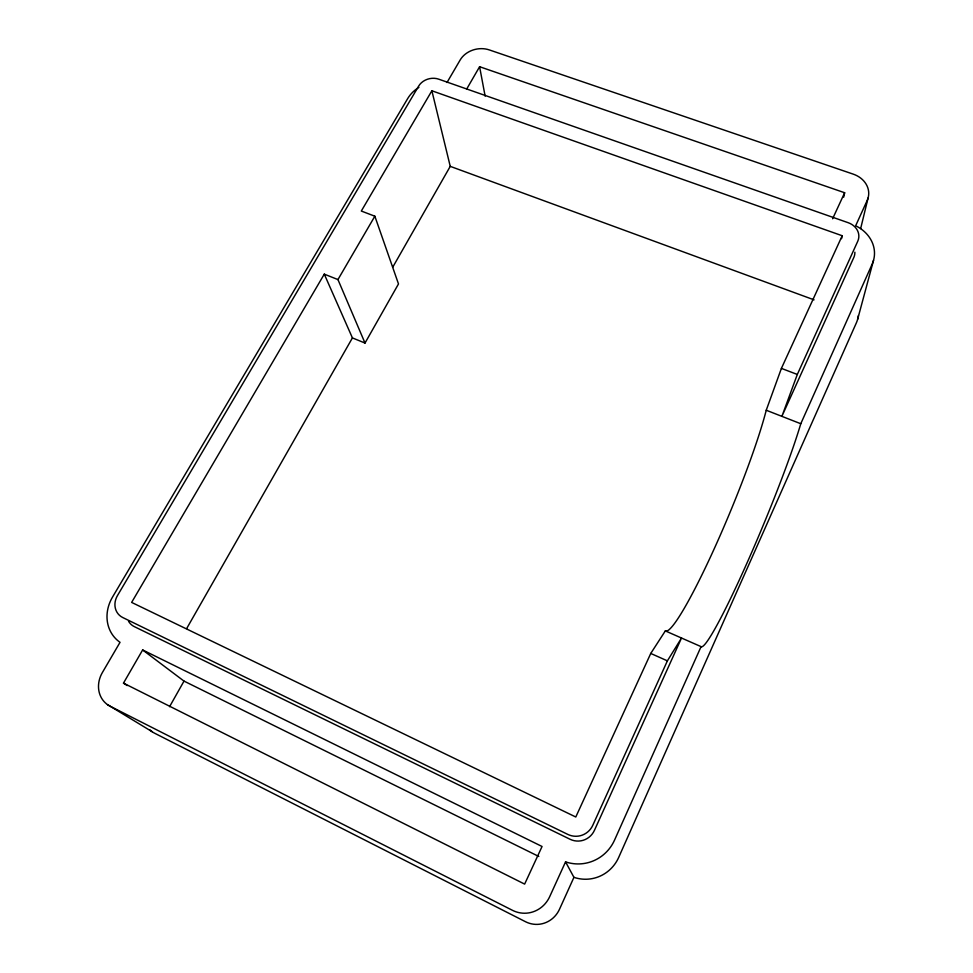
<?xml version="1.0" encoding="UTF-8"?>
<svg xmlns="http://www.w3.org/2000/svg" width="973" height="973" viewBox="0 0 973 973"><rect width="100%" height="100%" fill="white"/><g stroke="black" fill="none" stroke-linecap="round" stroke-linejoin="round"><path stroke-width="1.46" d="M843.713 197.13L844.649 192.739L479.604 66.711L466.833 88.798M841.548 238.665L842.204 235.734L431.878 90.781L361.311 211.044L374.848 216.213L398.492 283.946L365.009 343.055L352.421 337.911L324.277 274.143L131.635 602.409L575.785 817.004L650.755 653.442L665.325 630.905A134.14 13.95 -67.4 0 0 712.771 551.959A134.14 13.95 -67.4 0 0 766.238 410.241L781.404 368.39L842.204 235.734M860.655 228.582L868.086 197.993M857.639 319.302L873.547 260.265M128.533 621.248A17.319 15.252 -43.2 0 0 134.335 626.636L570.032 839.249A18.755 18.305 83.4 0 0 594.454 830.297L681.514 638.02L667.393 660.849L592.812 825.238A19.18 18.742 84.2 0 1 567.806 834.408L122.756 617.539A17.709 15.532 -42.8 0 1 117.478 595.561L418.645 86.111A15.069 12.381 -14.1 0 1 438.701 79.166L848.176 222.695A16.65 14.169 4.9 0 1 857.76 241.231L797.313 374.459L781.891 416.347L853.783 257.541A16.31 13.95 5.2 0 0 854.866 252.189M447.008 82.498L460.156 59.998A21.978 17.976 -12.1 0 1 489.297 49.915L853.26 174.143A24.045 20.214 4 0 1 867.162 200.511L855.656 225.76A35.879 30.686 5.2 0 1 872.173 264.097L800.779 423.729A135.052 10.533 -67.4 0 1 745.732 565.848A135.052 10.533 -67.4 0 1 701.071 646.631L614.571 840.04A41.267 40.27 83.4 0 1 565.556 861.871L549.696 896.656A28.935 27.706 -87.1 0 1 512.503 910.339L110.131 706.216A26.709 23.51 -47.7 0 1 102.384 672.538L120.032 642.326A38.105 33.569 -43.2 0 1 112.54 597.045L407.723 98.516A32.535 26.891 -14.1 0 1 418.913 87.375M858.368 315.568A33.155 28.862 6.3 0 1 856.349 322.89L618.719 857.347A37.947 36.84 81.4 0 1 573.936 877.342L559.511 909.22A26.526 25.334 -89.8 0 1 525.542 921.735L154.622 733.216A24.544 21.893 -49.5 0 1 149.939 729.896M832.62 218.755L844.649 192.739M169.57 706.702L184.006 681.1L142.642 649.952L123.486 683.119L127.183 685.576M186.67 628.546L352.421 337.911M392.715 267.234L450.244 166.359L431.878 90.781M365.009 343.055L337.947 279.579L374.848 216.213M450.244 166.359L814.048 299.842M781.404 368.39L797.313 374.459M766.238 410.241L800.779 423.729M324.277 274.143L337.947 279.579M665.325 630.905L701.071 646.631M650.755 653.442L667.393 660.849M142.642 649.952L542.058 846.486L524.642 884.104L123.486 683.119M184.006 681.1L538.811 856.471M107.48 704.61L152.153 731.72M565.556 861.871L573.936 877.342M479.604 66.711L485.126 96.132"/></g></svg>
